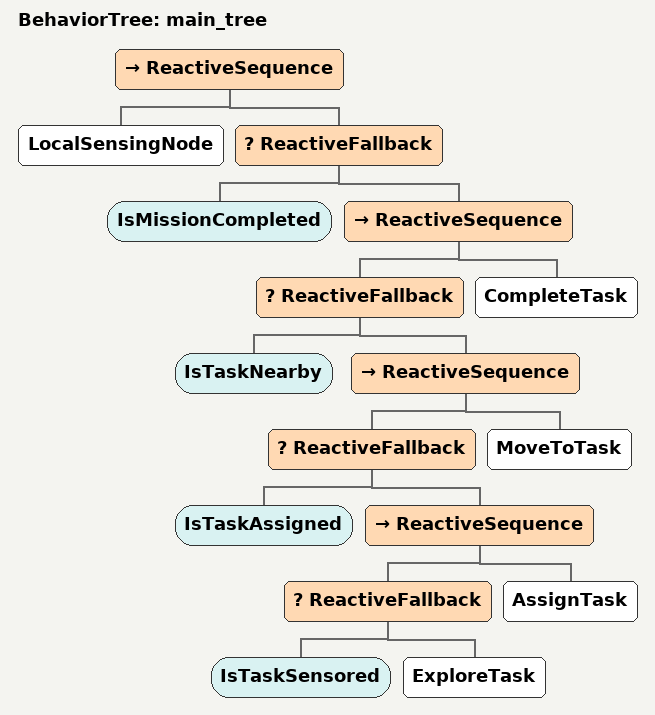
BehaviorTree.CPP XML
<?xml version="1.0" ?>
<root BTCPP_format="4">
  <BehaviorTree ID="main_tree">
    <ReactiveSequence>
      <LocalSensingNode/>
      <ReactiveFallback>
        <IsMissionCompleted/>
        <ReactiveSequence>
          <ReactiveFallback>
            <IsTaskNearby/>
            <ReactiveSequence>
              <ReactiveFallback>
                <IsTaskAssigned/>
                <ReactiveSequence>
                  <ReactiveFallback>
                    <IsTaskSensored/>
                    <ExploreTask/>
                  </ReactiveFallback>
                  <AssignTask/>
                </ReactiveSequence>
              </ReactiveFallback>
              <MoveToTask/>
            </ReactiveSequence>
          </ReactiveFallback>
          <CompleteTask/>
        </ReactiveSequence>
      </ReactiveFallback>
    </ReactiveSequence>
  </BehaviorTree>

</root>
